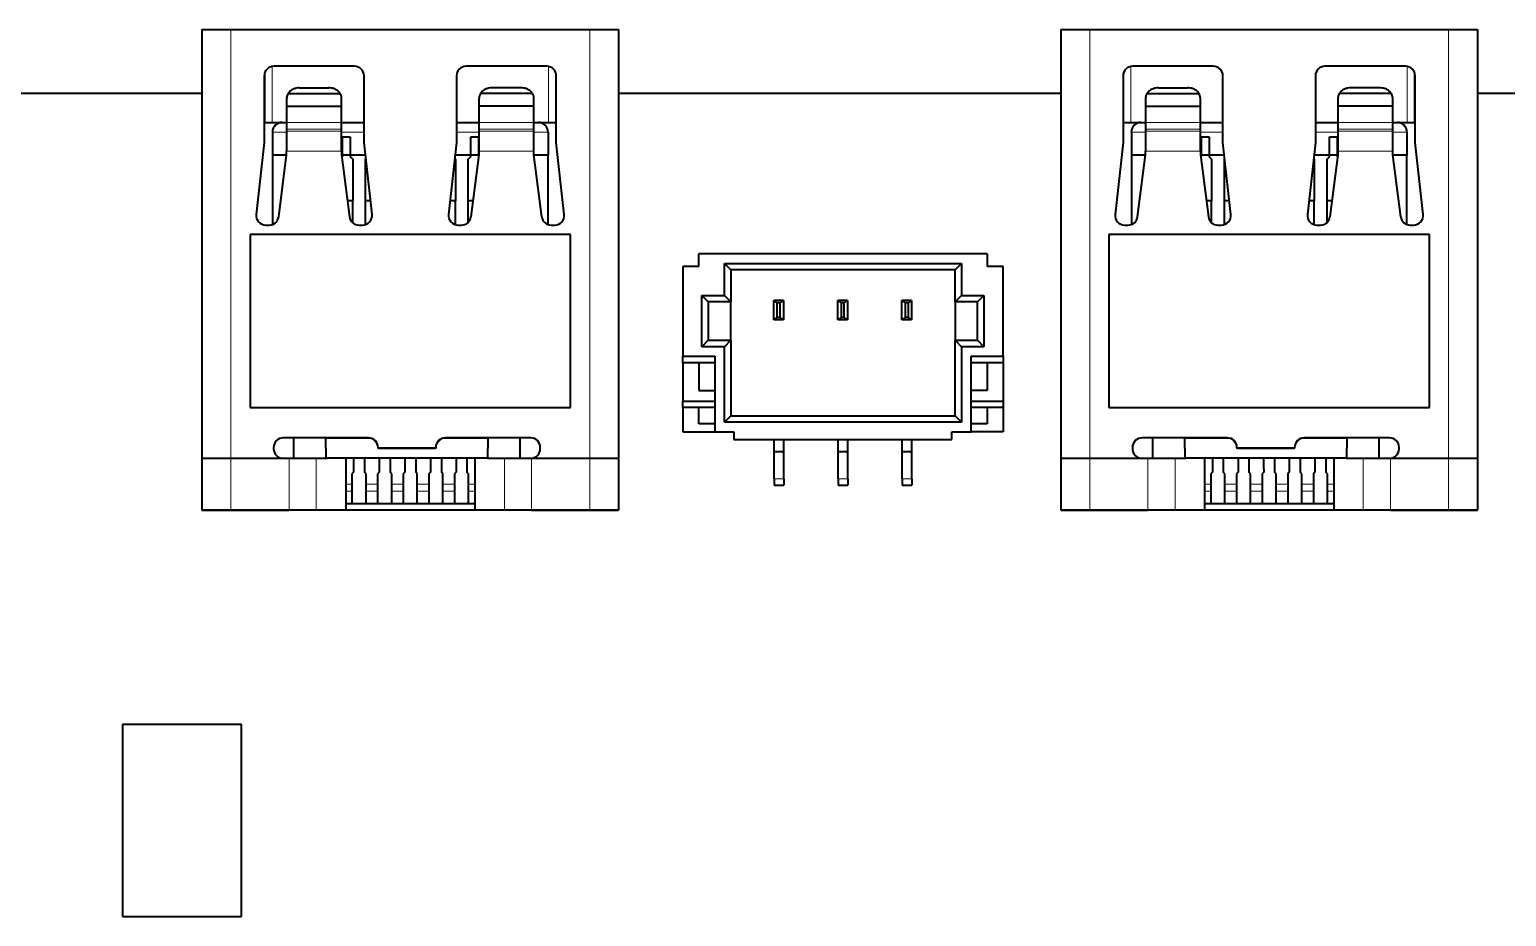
# Model space of a CAD drawing. Header units: inches. Extents: x 7.25 to 10.75, y 3.17 to 5.42.
# Drawn here: x 8.97 to 9.877, y 4.869 to 5.414 of the extents above; entities that cross this region are included whole.
import ezdxf

# ---------------------------------------------------------------- set-up
doc = ezdxf.new("R2010")
doc.units = ezdxf.units.IN
doc.header["$LTSCALE"] = 0.5
doc.header["$MEASUREMENT"] = 0
doc.layers.add('TANGENT_LINES', color=7, linetype='Continuous', lineweight=15)
doc.layers.add('Visible', color=7, linetype='Continuous', lineweight=40)

msp = doc.modelspace()

# ---------------------------------------------------------------- linework, layer by layer
at = {"layer": 'TANGENT_LINES'}
for p, q in [((9.09327, 5.41426), (9.09327, 5.11899)), ((9.31374, 5.41426), (9.31374, 5.11899)), ((9.62083, 5.41426), (9.62083, 5.11899)), ((9.8413, 5.41426), (9.8413, 5.11899)), ((9.11864, 5.35717), (9.11864, 5.39156)), ((9.28837, 5.35717), (9.28837, 5.39156)), ((9.6462, 5.35717), (9.6462, 5.39156)), ((9.81592, 5.35717), (9.81592, 5.39156)), ((9.11435, 5.35717), (9.11435, 5.38826)), ((9.29265, 5.35717), (9.29265, 5.38826)), ((9.64191, 5.35717), (9.64191, 5.38826)), ((9.82021, 5.35717), (9.82021, 5.38826)), ((9.12757, 5.3571), (9.16132, 5.3571)), ((9.12757, 5.353), (9.16132, 5.353)), ((9.27943, 5.3571), (9.24568, 5.3571)), ((9.27943, 5.353), (9.24568, 5.353)), ((9.65513, 5.3571), (9.68888, 5.3571)), ((9.65513, 5.353), (9.68888, 5.353)), ((9.80699, 5.3571), (9.77324, 5.3571)), ((9.80699, 5.353), (9.77324, 5.353)), ((9.12757, 5.35127), (9.11886, 5.35127)), ((9.12757, 5.35179), (9.16132, 5.35179)), ((9.1751, 5.35127), (9.16132, 5.35127)), ((9.24568, 5.35127), (9.23191, 5.35127)), ((9.27943, 5.35179), (9.24568, 5.35179)), ((9.28815, 5.35127), (9.27943, 5.35127)), ((9.65513, 5.35127), (9.64642, 5.35127)), ((9.65513, 5.35179), (9.68888, 5.35179)), ((9.70266, 5.35127), (9.68888, 5.35127)), ((9.77324, 5.35127), (9.75946, 5.35127)), ((9.80699, 5.35179), (9.77324, 5.35179)), ((9.81571, 5.35127), (9.80699, 5.35127)), ((9.12757, 5.33961), (9.16132, 5.33961)), ((9.27943, 5.33961), (9.24568, 5.33961)), ((9.65513, 5.33961), (9.68888, 5.33961)), ((9.80699, 5.33961), (9.77324, 5.33961)), ((9.17782, 5.16301), (9.15165, 5.16301)), ((9.17782, 5.1634), (9.17782, 5.16301)), ((9.22507, 5.1634), (9.22507, 5.16301)), ((9.25124, 5.16301), (9.22507, 5.16301)), ((9.70538, 5.16301), (9.67921, 5.16301)), ((9.70538, 5.1634), (9.70538, 5.16301)), ((9.75263, 5.1634), (9.75263, 5.16301)), ((9.7788, 5.16301), (9.75263, 5.16301)), ((9.18373, 5.15749), (9.18334, 5.15749)), ((9.18373, 5.15749), (9.21916, 5.15749)), ((9.18412, 5.1571), (9.18412, 5.15671)), ((9.21877, 5.15671), (9.18412, 5.15671)), ((9.21877, 5.1571), (9.21877, 5.15671)), ((9.21916, 5.15749), (9.21956, 5.15749)), ((9.71129, 5.15749), (9.7109, 5.15749)), ((9.71129, 5.15749), (9.74672, 5.15749)), ((9.71168, 5.1571), (9.71168, 5.15671)), ((9.74633, 5.15671), (9.71168, 5.15671)), ((9.74633, 5.1571), (9.74633, 5.15671)), ((9.74672, 5.15749), (9.74712, 5.15749)), ((9.09327, 5.15088), (9.09327, 5.11899)), ((9.12901, 5.15088), (9.12901, 5.11899)), ((9.12901, 5.1508), (9.12901, 5.11899)), ((9.14572, 5.15088), (9.14572, 5.11899)), ((9.14572, 5.1508), (9.14572, 5.11899)), ((9.26129, 5.15088), (9.26129, 5.11899)), ((9.26129, 5.1508), (9.26129, 5.11899)), ((9.27799, 5.15088), (9.27799, 5.11899)), ((9.27799, 5.15083), (9.27799, 5.11899)), ((9.31374, 5.15088), (9.31374, 5.11899)), ((9.62083, 5.15088), (9.62083, 5.11899)), ((9.65657, 5.15088), (9.65657, 5.11899)), ((9.65657, 5.1508), (9.65657, 5.11899)), ((9.67328, 5.15088), (9.67328, 5.11899)), ((9.67328, 5.1508), (9.67328, 5.11899)), ((9.78885, 5.15088), (9.78885, 5.11899)), ((9.78885, 5.1508), (9.78885, 5.11899)), ((9.80555, 5.15088), (9.80555, 5.11899)), ((9.80555, 5.15083), (9.80555, 5.11899)), ((9.8413, 5.15088), (9.8413, 5.11899)), ((9.16768, 5.13497), (9.16384, 5.13497)), ((9.18342, 5.13497), (9.17634, 5.13497)), ((9.19917, 5.13497), (9.19209, 5.13497)), ((9.21492, 5.13497), (9.20783, 5.13497)), ((9.23067, 5.13497), (9.22358, 5.13497)), ((9.24316, 5.13497), (9.23933, 5.13497)), ((9.43287, 5.13828), (9.42696, 5.13828)), ((9.47224, 5.13828), (9.46633, 5.13828)), ((9.51161, 5.13828), (9.5057, 5.13828)), ((9.69524, 5.13497), (9.6914, 5.13497)), ((9.71098, 5.13497), (9.7039, 5.13497)), ((9.72673, 5.13497), (9.71964, 5.13497)), ((9.74248, 5.13497), (9.73539, 5.13497)), ((9.75823, 5.13497), (9.75114, 5.13497)), ((9.77072, 5.13497), (9.76689, 5.13497)), ((9.16768, 5.13065), (9.16384, 5.13065)), ((9.18342, 5.13065), (9.17634, 5.13065)), ((9.19917, 5.13065), (9.19209, 5.13065)), ((9.21492, 5.13065), (9.20783, 5.13065)), ((9.23067, 5.13065), (9.22358, 5.13065)), ((9.24316, 5.13065), (9.23933, 5.13065)), ((9.69524, 5.13065), (9.6914, 5.13065)), ((9.71098, 5.13065), (9.7039, 5.13065)), ((9.72673, 5.13065), (9.71964, 5.13065)), ((9.74248, 5.13065), (9.73539, 5.13065)), ((9.75823, 5.13065), (9.75114, 5.13065)), ((9.77072, 5.13065), (9.76689, 5.13065))]:
    msp.add_line(p, q, dxfattribs=at)
for centre, radius, start, end in [((9.17782, 5.15749), 0.00551, 0, 90), ((9.22507, 5.15749), 0.00551, 90, 180), ((9.70538, 5.15749), 0.00551, 0, 90), ((9.75263, 5.15749), 0.00551, 90, 180), ((9.18412, 5.15749), 0.000787, 180, 270), ((9.21877, 5.15749), 0.000787, 270, 0), ((9.71168, 5.15749), 0.000787, 180, 270), ((9.74633, 5.15749), 0.000787, 270, 0)]:
    msp.add_arc(centre, radius, start, end, dxfattribs=at)
at = {"layer": 'Visible'}
for p, q in [((9.07555, 5.41426), (9.07555, 5.11899)), ((9.07555, 5.41426), (9.09327, 5.41426)), ((9.09327, 5.41426), (9.31374, 5.41426)), ((9.31374, 5.41426), (9.33146, 5.41426)), ((9.33146, 5.41426), (9.33146, 5.11899)), ((9.60311, 5.41426), (9.60311, 5.11899)), ((9.60311, 5.41426), (9.62083, 5.41426)), ((9.62083, 5.41426), (9.8413, 5.41426)), ((9.8413, 5.41426), (9.85901, 5.41426)), ((9.85901, 5.41426), (9.85901, 5.11899)), ((9.16919, 5.39165), (9.1197, 5.39165)), ((9.2873, 5.39165), (9.23781, 5.39165)), ((9.69675, 5.39165), (9.64726, 5.39165)), ((9.81486, 5.39165), (9.76537, 5.39165)), ((9.1138, 5.38575), (9.1138, 5.3448)), ((9.1751, 5.3448), (9.1751, 5.38575)), ((9.23191, 5.38575), (9.23191, 5.3448)), ((9.29321, 5.3448), (9.29321, 5.38575)), ((9.64135, 5.38575), (9.64135, 5.3448)), ((9.70266, 5.3448), (9.70266, 5.38575)), ((9.75946, 5.38575), (9.75946, 5.3448)), ((9.82077, 5.3448), (9.82077, 5.38575)), ((9.07555, 5.37489), (7.51846, 5.37489)), ((9.12757, 5.37194), (9.12757, 5.36712)), ((9.12847, 5.37494), (9.16043, 5.37494)), ((9.13545, 5.37844), (9.15345, 5.37844)), ((9.16132, 5.36712), (9.16132, 5.37194)), ((9.24568, 5.37194), (9.24568, 5.36712)), ((9.27854, 5.37494), (9.24658, 5.37494)), ((9.27156, 5.37844), (9.25356, 5.37844)), ((9.27943, 5.36712), (9.27943, 5.37194)), ((9.60311, 5.37489), (9.33146, 5.37489)), ((9.65513, 5.37194), (9.65513, 5.36712)), ((9.65602, 5.37494), (9.68799, 5.37494)), ((9.66301, 5.37844), (9.68101, 5.37844)), ((9.68888, 5.36712), (9.68888, 5.37194)), ((9.77324, 5.37194), (9.77324, 5.36712)), ((9.8061, 5.37494), (9.77413, 5.37494)), ((9.79912, 5.37844), (9.78112, 5.37844)), ((9.80699, 5.36712), (9.80699, 5.37194)), ((10.12988, 5.37489), (9.85901, 5.37489)), ((9.12757, 5.36712), (9.12757, 5.3571)), ((9.12757, 5.36712), (9.16132, 5.36712)), ((9.16132, 5.3571), (9.16132, 5.36712)), ((9.27943, 5.36712), (9.24568, 5.36712)), ((9.24568, 5.36712), (9.24568, 5.3571)), ((9.27943, 5.3571), (9.27943, 5.36712)), ((9.65513, 5.36712), (9.65513, 5.3571)), ((9.65513, 5.36712), (9.68888, 5.36712)), ((9.68888, 5.3571), (9.68888, 5.36712)), ((9.77324, 5.36712), (9.77324, 5.3571)), ((9.80699, 5.36712), (9.77324, 5.36712)), ((9.80699, 5.3571), (9.80699, 5.36712)), ((9.1138, 5.35717), (9.11435, 5.35717)), ((9.11435, 5.35717), (9.11864, 5.35717)), ((9.11864, 5.35717), (9.12476, 5.35717)), ((9.12476, 5.35717), (9.12757, 5.35717)), ((9.12757, 5.3571), (9.12757, 5.353)), ((9.12757, 5.353), (9.12757, 5.35179)), ((9.16132, 5.35717), (9.1751, 5.35717)), ((9.16132, 5.353), (9.16132, 5.3571)), ((9.16132, 5.35179), (9.16132, 5.353)), ((9.23191, 5.35717), (9.24568, 5.35717)), ((9.24568, 5.3571), (9.24568, 5.353)), ((9.24568, 5.353), (9.24568, 5.35179)), ((9.27943, 5.35717), (9.28224, 5.35717)), ((9.27943, 5.353), (9.27943, 5.3571)), ((9.27943, 5.35179), (9.27943, 5.353)), ((9.28224, 5.35717), (9.28837, 5.35717)), ((9.28837, 5.35717), (9.29265, 5.35717)), ((9.29265, 5.35717), (9.29321, 5.35717)), ((9.64135, 5.35717), (9.64191, 5.35717)), ((9.64191, 5.35717), (9.6462, 5.35717)), ((9.6462, 5.35717), (9.65232, 5.35717)), ((9.65232, 5.35717), (9.65513, 5.35717)), ((9.65513, 5.3571), (9.65513, 5.353)), ((9.65513, 5.353), (9.65513, 5.35179)), ((9.68888, 5.35717), (9.70266, 5.35717)), ((9.68888, 5.353), (9.68888, 5.3571)), ((9.68888, 5.35179), (9.68888, 5.353)), ((9.75946, 5.35717), (9.77324, 5.35717)), ((9.77324, 5.3571), (9.77324, 5.353)), ((9.77324, 5.353), (9.77324, 5.35179)), ((9.80699, 5.35717), (9.8098, 5.35717)), ((9.80699, 5.353), (9.80699, 5.3571)), ((9.80699, 5.35179), (9.80699, 5.353)), ((9.8098, 5.35717), (9.81592, 5.35717)), ((9.81592, 5.35717), (9.82021, 5.35717)), ((9.82021, 5.35717), (9.82077, 5.35717)), ((9.1138, 5.3448), (9.10889, 5.30063)), ((9.11886, 5.35127), (9.11886, 5.3371)), ((9.12757, 5.35179), (9.12757, 5.33961)), ((9.16132, 5.33961), (9.16132, 5.35179)), ((9.1619, 5.34838), (9.16663, 5.34838)), ((9.1619, 5.33639), (9.1619, 5.34838)), ((9.16663, 5.34838), (9.16663, 5.33639)), ((9.18001, 5.30063), (9.1751, 5.3448)), ((9.23191, 5.3448), (9.227, 5.30063)), ((9.24064, 5.34838), (9.24537, 5.34838)), ((9.24064, 5.33639), (9.24064, 5.34838)), ((9.24537, 5.34838), (9.24537, 5.33639)), ((9.24568, 5.35179), (9.24568, 5.33961)), ((9.27943, 5.33961), (9.27943, 5.35179)), ((9.28815, 5.35127), (9.28815, 5.3371)), ((9.29812, 5.30063), (9.29321, 5.3448)), ((9.64135, 5.3448), (9.63645, 5.30063)), ((9.64642, 5.35127), (9.64642, 5.3371)), ((9.65513, 5.35179), (9.65513, 5.33961)), ((9.68888, 5.33961), (9.68888, 5.35179)), ((9.68946, 5.34838), (9.69419, 5.34838)), ((9.68946, 5.33639), (9.68946, 5.34838)), ((9.69419, 5.34838), (9.69419, 5.33639)), ((9.70757, 5.30063), (9.70266, 5.3448)), ((9.75946, 5.3448), (9.75456, 5.30063)), ((9.7682, 5.34838), (9.77293, 5.34838)), ((9.7682, 5.33639), (9.7682, 5.34838)), ((9.77293, 5.34838), (9.77293, 5.33639)), ((9.77324, 5.35179), (9.77324, 5.33961)), ((9.80699, 5.33961), (9.80699, 5.35179)), ((9.81571, 5.35127), (9.81571, 5.3371)), ((9.82568, 5.30063), (9.82077, 5.3448)), ((9.11886, 5.3371), (9.11886, 5.29444)), ((9.12755, 5.3371), (9.11886, 5.3371)), ((9.12267, 5.29922), (9.12757, 5.33726)), ((9.12757, 5.33726), (9.12757, 5.33961)), ((9.16132, 5.33961), (9.16132, 5.33726)), ((9.16132, 5.33726), (9.16622, 5.29922)), ((9.17596, 5.3371), (9.16134, 5.3371)), ((9.16674, 5.33611), (9.1682, 5.33465)), ((9.1682, 5.33465), (9.1682, 5.30901)), ((9.17608, 5.30901), (9.17608, 5.33465)), ((9.24566, 5.3371), (9.23105, 5.3371)), ((9.23119, 5.33465), (9.23119, 5.30901)), ((9.23907, 5.33465), (9.24053, 5.33611)), ((9.23907, 5.30901), (9.23907, 5.33465)), ((9.24568, 5.33726), (9.24078, 5.29922)), ((9.24568, 5.33961), (9.24568, 5.33726)), ((9.27943, 5.33726), (9.27943, 5.33961)), ((9.28433, 5.29922), (9.27943, 5.33726)), ((9.28815, 5.3371), (9.27945, 5.3371)), ((9.28815, 5.29444), (9.28815, 5.3371)), ((9.64642, 5.3371), (9.64642, 5.29444)), ((9.65511, 5.3371), (9.64642, 5.3371)), ((9.65023, 5.29922), (9.65513, 5.33726)), ((9.65513, 5.33726), (9.65513, 5.33961)), ((9.68888, 5.33961), (9.68888, 5.33726)), ((9.68888, 5.33726), (9.69378, 5.29922)), ((9.70352, 5.3371), (9.6889, 5.3371)), ((9.6943, 5.33611), (9.69576, 5.33465)), ((9.69576, 5.33465), (9.69576, 5.30901)), ((9.70364, 5.30901), (9.70364, 5.33465)), ((9.77322, 5.3371), (9.75861, 5.3371)), ((9.75875, 5.33465), (9.75875, 5.30901)), ((9.76663, 5.33465), (9.76809, 5.33611)), ((9.76663, 5.30901), (9.76663, 5.33465)), ((9.77324, 5.33726), (9.76834, 5.29922)), ((9.77324, 5.33961), (9.77324, 5.33726)), ((9.80699, 5.33726), (9.80699, 5.33961)), ((9.81189, 5.29922), (9.80699, 5.33726)), ((9.81571, 5.3371), (9.80701, 5.3371)), ((9.81571, 5.29444), (9.81571, 5.3371)), ((9.1682, 5.30901), (9.16496, 5.30901)), ((9.1682, 5.29552), (9.1682, 5.30901)), ((9.17908, 5.30901), (9.17608, 5.30901)), ((9.17608, 5.2944), (9.17608, 5.30901)), ((9.23119, 5.30901), (9.22793, 5.30901)), ((9.23119, 5.29431), (9.23119, 5.30901)), ((9.24205, 5.30901), (9.23907, 5.30901)), ((9.23907, 5.29577), (9.23907, 5.30901)), ((9.69576, 5.30901), (9.69252, 5.30901)), ((9.69576, 5.29552), (9.69576, 5.30901)), ((9.70664, 5.30901), (9.70364, 5.30901)), ((9.70364, 5.2944), (9.70364, 5.30901)), ((9.75875, 5.30901), (9.75549, 5.30901)), ((9.75875, 5.29431), (9.75875, 5.30901)), ((9.7696, 5.30901), (9.76663, 5.30901)), ((9.76663, 5.29577), (9.76663, 5.30901)), ((9.11476, 5.29407), (9.11689, 5.29407)), ((9.17201, 5.29407), (9.17414, 5.29407)), ((9.23287, 5.29407), (9.235, 5.29407)), ((9.29012, 5.29407), (9.29225, 5.29407)), ((9.64232, 5.29407), (9.64445, 5.29407)), ((9.69957, 5.29407), (9.7017, 5.29407)), ((9.76043, 5.29407), (9.76256, 5.29407)), ((9.81768, 5.29407), (9.81981, 5.29407)), ((9.30193, 5.28828), (9.10508, 5.28828)), ((9.10508, 5.28828), (9.10508, 5.18198)), ((9.30193, 5.18198), (9.30193, 5.28828)), ((9.82949, 5.28828), (9.63264, 5.28828)), ((9.63264, 5.28828), (9.63264, 5.18198)), ((9.82949, 5.18198), (9.82949, 5.28828)), ((9.55783, 5.27647), (9.38067, 5.27647)), ((9.38067, 5.26859), (9.38067, 5.27647)), ((9.55783, 5.27647), (9.55783, 5.26859)), ((9.38067, 5.26859), (9.37083, 5.26859)), ((9.37083, 5.26859), (9.37083, 5.21347)), ((9.39642, 5.27056), (9.40035, 5.26662)), ((9.39642, 5.25088), (9.39642, 5.27056)), ((9.39642, 5.27056), (9.54209, 5.27056)), ((9.40035, 5.26662), (9.40035, 5.24694)), ((9.53815, 5.26662), (9.40035, 5.26662)), ((9.53815, 5.26662), (9.54209, 5.27056)), ((9.53815, 5.24694), (9.53815, 5.26662)), ((9.54209, 5.27056), (9.54209, 5.25088)), ((9.56768, 5.26859), (9.55783, 5.26859)), ((9.56768, 5.21347), (9.56768, 5.26859)), ((9.38264, 5.25088), (9.38657, 5.24694)), ((9.38264, 5.21938), (9.38264, 5.25088)), ((9.38264, 5.25088), (9.39642, 5.25088)), ((9.38657, 5.24694), (9.38657, 5.22332)), ((9.40035, 5.24694), (9.38657, 5.24694)), ((9.39642, 5.25088), (9.40035, 5.24694)), ((9.40035, 5.22332), (9.40035, 5.24694)), ((9.43267, 5.24773), (9.42677, 5.24773)), ((9.42677, 5.24773), (9.42874, 5.24629)), ((9.42677, 5.23591), (9.42677, 5.24773)), ((9.4307, 5.24629), (9.42874, 5.24629)), ((9.42874, 5.24629), (9.42874, 5.23735)), ((9.4307, 5.24629), (9.43267, 5.24773)), ((9.4307, 5.23735), (9.4307, 5.24629)), ((9.43267, 5.24773), (9.43267, 5.23591)), ((9.47204, 5.24773), (9.46614, 5.24773)), ((9.46614, 5.24773), (9.46811, 5.24629)), ((9.46614, 5.23591), (9.46614, 5.24773)), ((9.47007, 5.24629), (9.46811, 5.24629)), ((9.46811, 5.24629), (9.46811, 5.23735)), ((9.47007, 5.24629), (9.47204, 5.24773)), ((9.47007, 5.23735), (9.47007, 5.24629)), ((9.47204, 5.24773), (9.47204, 5.23591)), ((9.51141, 5.24773), (9.50551, 5.24773)), ((9.50551, 5.24773), (9.50748, 5.24629)), ((9.50551, 5.23591), (9.50551, 5.24773)), ((9.50944, 5.24629), (9.50748, 5.24629)), ((9.50748, 5.24629), (9.50748, 5.23735)), ((9.50944, 5.24629), (9.51141, 5.24773)), ((9.50944, 5.23735), (9.50944, 5.24629)), ((9.51141, 5.24773), (9.51141, 5.23591)), ((9.53815, 5.24694), (9.54209, 5.25088)), ((9.53815, 5.24694), (9.53815, 5.22332)), ((9.55193, 5.24694), (9.53815, 5.24694)), ((9.54209, 5.25088), (9.55586, 5.25088)), ((9.55193, 5.24694), (9.55586, 5.25088)), ((9.55193, 5.22332), (9.55193, 5.24694)), ((9.55586, 5.25088), (9.55586, 5.21938)), ((9.42874, 5.23735), (9.42677, 5.23591)), ((9.43267, 5.23591), (9.42677, 5.23591)), ((9.4307, 5.23735), (9.42874, 5.23735)), ((9.43267, 5.23591), (9.4307, 5.23735)), ((9.46811, 5.23735), (9.46614, 5.23591)), ((9.47204, 5.23591), (9.46614, 5.23591)), ((9.47007, 5.23735), (9.46811, 5.23735)), ((9.47204, 5.23591), (9.47007, 5.23735)), ((9.50748, 5.23735), (9.50551, 5.23591)), ((9.51141, 5.23591), (9.50551, 5.23591)), ((9.50944, 5.23735), (9.50748, 5.23735)), ((9.51141, 5.23591), (9.50944, 5.23735)), ((9.38264, 5.21938), (9.38657, 5.22332)), ((9.39642, 5.21938), (9.38264, 5.21938)), ((9.38657, 5.22332), (9.40035, 5.22332)), ((9.39642, 5.21938), (9.40035, 5.22332)), ((9.39642, 5.17292), (9.39642, 5.21938)), ((9.40035, 5.22332), (9.40035, 5.17686)), ((9.53815, 5.22332), (9.55193, 5.22332)), ((9.53815, 5.22332), (9.54209, 5.21938)), ((9.53815, 5.17686), (9.53815, 5.22332)), ((9.55586, 5.21938), (9.54209, 5.21938)), ((9.54209, 5.21938), (9.54209, 5.17292)), ((9.55193, 5.22332), (9.55586, 5.21938)), ((9.37083, 5.20954), (9.37083, 5.21347)), ((9.37083, 5.21347), (9.39051, 5.21347)), ((9.37083, 5.20954), (9.37083, 5.18591)), ((9.39051, 5.20954), (9.37083, 5.20954)), ((9.38067, 5.20954), (9.38067, 5.19257)), ((9.39051, 5.21347), (9.39051, 5.16702)), ((9.54799, 5.16702), (9.54799, 5.21347)), ((9.54799, 5.21347), (9.56768, 5.21347)), ((9.56768, 5.20954), (9.54799, 5.20954)), ((9.55783, 5.20954), (9.55783, 5.19257)), ((9.56768, 5.21347), (9.56768, 5.20954)), ((9.56768, 5.20954), (9.56768, 5.18591)), ((9.38067, 5.19257), (9.39051, 5.19257)), ((9.55783, 5.19257), (9.54799, 5.19257)), ((9.10508, 5.18198), (9.30193, 5.18198)), ((9.37083, 5.18198), (9.37083, 5.18591)), ((9.37083, 5.18591), (9.39051, 5.18591)), ((9.39051, 5.18198), (9.37083, 5.18198)), ((9.37083, 5.18198), (9.37083, 5.16702)), ((9.38067, 5.17209), (9.38067, 5.18198)), ((9.54799, 5.18591), (9.56768, 5.18591)), ((9.56768, 5.18198), (9.54799, 5.18198)), ((9.55783, 5.18198), (9.55783, 5.17209)), ((9.56768, 5.18591), (9.56768, 5.18198)), ((9.56768, 5.18198), (9.56768, 5.16702)), ((9.63264, 5.18198), (9.82949, 5.18198)), ((9.39051, 5.17209), (9.38067, 5.17209)), ((9.39642, 5.17292), (9.40035, 5.17686)), ((9.54209, 5.17292), (9.39642, 5.17292)), ((9.40035, 5.17686), (9.53815, 5.17686)), ((9.53815, 5.17686), (9.54209, 5.17292)), ((9.55783, 5.17209), (9.54799, 5.17209)), ((9.17782, 5.1634), (9.12546, 5.1634)), ((9.13182, 5.1634), (9.13182, 5.15088)), ((9.15165, 5.16301), (9.15164, 5.1634)), ((9.15191, 5.15088), (9.15165, 5.16301)), ((9.27743, 5.1634), (9.22507, 5.1634)), ((9.25124, 5.16301), (9.25099, 5.15088)), ((9.25125, 5.1634), (9.25124, 5.16301)), ((9.27108, 5.15088), (9.27108, 5.1634)), ((9.37083, 5.16702), (9.39051, 5.16702)), ((9.39051, 5.16702), (9.40232, 5.16702)), ((9.40232, 5.16702), (9.40232, 5.16229)), ((9.40232, 5.16229), (9.53618, 5.16229)), ((9.42696, 5.15469), (9.42696, 5.16229)), ((9.43287, 5.15469), (9.43287, 5.16229)), ((9.46633, 5.15469), (9.46633, 5.16229)), ((9.47224, 5.15469), (9.47224, 5.16229)), ((9.5057, 5.15469), (9.5057, 5.16229)), ((9.51161, 5.15469), (9.51161, 5.16229)), ((9.53618, 5.16229), (9.53618, 5.16702)), ((9.53618, 5.16702), (9.54799, 5.16702)), ((9.56768, 5.16702), (9.54799, 5.16702)), ((9.70538, 5.1634), (9.65302, 5.1634)), ((9.65937, 5.1634), (9.65937, 5.15088)), ((9.67921, 5.16301), (9.6792, 5.1634)), ((9.67946, 5.15088), (9.67921, 5.16301)), ((9.80499, 5.1634), (9.75263, 5.1634)), ((9.7788, 5.16301), (9.77855, 5.15088)), ((9.77881, 5.1634), (9.7788, 5.16301)), ((9.79864, 5.15088), (9.79864, 5.1634)), ((9.11956, 5.15749), (9.11956, 5.15671)), ((9.21877, 5.1571), (9.18412, 5.1571)), ((9.28334, 5.15671), (9.28334, 5.15749)), ((9.43287, 5.15469), (9.42696, 5.15469)), ((9.42696, 5.13828), (9.42696, 5.15469)), ((9.43287, 5.13828), (9.43287, 5.15469)), ((9.47224, 5.15469), (9.46633, 5.15469)), ((9.46633, 5.13828), (9.46633, 5.15469)), ((9.47224, 5.13828), (9.47224, 5.15469)), ((9.51161, 5.15469), (9.5057, 5.15469)), ((9.5057, 5.13828), (9.5057, 5.15469)), ((9.51161, 5.13828), (9.51161, 5.15469)), ((9.64712, 5.15749), (9.64712, 5.15671)), ((9.74633, 5.1571), (9.71168, 5.1571)), ((9.8109, 5.15671), (9.8109, 5.15749)), ((9.07555, 5.15088), (9.07555, 5.11899)), ((9.07555, 5.15088), (9.09327, 5.15088)), ((9.09327, 5.15088), (9.12901, 5.15088)), ((9.12546, 5.1508), (9.12901, 5.1508)), ((9.12901, 5.15088), (9.14572, 5.15088)), ((9.12901, 5.1508), (9.14572, 5.1508)), ((9.13981, 5.15088), (9.13981, 5.15085)), ((9.14572, 5.15088), (9.15258, 5.15088)), ((9.14572, 5.1508), (9.15258, 5.1508)), ((9.25099, 5.15088), (9.15258, 5.15088)), ((9.15258, 5.15088), (9.15258, 5.1508)), ((9.16384, 5.15088), (9.16384, 5.11899)), ((9.16384, 5.15088), (9.16384, 5.11899)), ((9.16886, 5.14423), (9.16866, 5.14423)), ((9.16866, 5.14423), (9.16866, 5.14238)), ((9.16886, 5.14423), (9.16886, 5.15088)), ((9.17555, 5.14214), (9.17555, 5.15088)), ((9.18461, 5.14423), (9.18441, 5.14423)), ((9.18441, 5.14423), (9.18441, 5.14238)), ((9.18461, 5.14423), (9.18461, 5.15088)), ((9.1913, 5.14214), (9.1913, 5.15088)), ((9.20035, 5.14423), (9.20016, 5.14423)), ((9.20016, 5.14423), (9.20016, 5.14238)), ((9.20035, 5.14423), (9.20035, 5.15088)), ((9.20705, 5.14214), (9.20705, 5.15088)), ((9.2161, 5.14423), (9.2159, 5.14423)), ((9.2159, 5.14423), (9.2159, 5.14238)), ((9.2161, 5.14423), (9.2161, 5.15088)), ((9.22279, 5.14214), (9.22279, 5.15088)), ((9.23185, 5.14423), (9.23165, 5.14423)), ((9.23165, 5.14423), (9.23165, 5.14238)), ((9.23185, 5.14423), (9.23185, 5.15088)), ((9.23854, 5.14214), (9.23854, 5.15088)), ((9.24316, 5.15088), (9.24316, 5.11899)), ((9.24316, 5.15088), (9.24316, 5.11899)), ((9.25099, 5.15088), (9.25099, 5.1508)), ((9.25099, 5.15088), (9.25099, 5.1508)), ((9.25099, 5.15088), (9.25443, 5.15088)), ((9.25099, 5.1508), (9.25443, 5.15081)), ((9.25099, 5.1508), (9.25443, 5.15081)), ((9.25443, 5.15088), (9.26129, 5.15088)), ((9.25443, 5.15088), (9.25443, 5.15081)), ((9.25443, 5.1508), (9.25443, 5.15081)), ((9.25443, 5.1508), (9.26129, 5.1508)), ((9.26129, 5.15088), (9.27799, 5.15088)), ((9.26129, 5.1508), (9.27743, 5.1508)), ((9.26719, 5.15086), (9.26719, 5.15088)), ((9.27799, 5.15088), (9.31374, 5.15088)), ((9.31374, 5.15088), (9.33146, 5.15088)), ((9.33146, 5.15088), (9.33146, 5.11899)), ((9.60311, 5.15088), (9.60311, 5.11899)), ((9.60311, 5.15088), (9.62083, 5.15088)), ((9.62083, 5.15088), (9.65657, 5.15088)), ((9.65302, 5.1508), (9.65657, 5.1508)), ((9.65657, 5.15088), (9.67328, 5.15088)), ((9.65657, 5.1508), (9.67328, 5.1508)), ((9.66737, 5.15088), (9.66737, 5.15085)), ((9.67328, 5.15088), (9.68014, 5.15088)), ((9.67328, 5.1508), (9.68014, 5.1508)), ((9.77855, 5.15088), (9.68014, 5.15088)), ((9.68014, 5.15088), (9.68014, 5.1508)), ((9.6914, 5.15088), (9.6914, 5.11899)), ((9.6914, 5.15088), (9.6914, 5.11899)), ((9.69642, 5.14423), (9.69622, 5.14423)), ((9.69622, 5.14423), (9.69622, 5.14238)), ((9.69642, 5.14423), (9.69642, 5.15088)), ((9.70311, 5.14214), (9.70311, 5.15088)), ((9.71216, 5.14423), (9.71197, 5.14423)), ((9.71197, 5.14423), (9.71197, 5.14238)), ((9.71216, 5.14423), (9.71216, 5.15088)), ((9.71886, 5.14214), (9.71886, 5.15088)), ((9.72791, 5.14423), (9.72772, 5.14423)), ((9.72772, 5.14423), (9.72772, 5.14238)), ((9.72791, 5.14423), (9.72791, 5.15088)), ((9.73461, 5.14214), (9.73461, 5.15088)), ((9.74366, 5.14423), (9.74346, 5.14423)), ((9.74346, 5.14423), (9.74346, 5.14238)), ((9.74366, 5.14423), (9.74366, 5.15088)), ((9.75035, 5.14214), (9.75035, 5.15088)), ((9.75941, 5.14423), (9.75921, 5.14423)), ((9.75921, 5.14423), (9.75921, 5.14238)), ((9.75941, 5.14423), (9.75941, 5.15088)), ((9.7661, 5.14214), (9.7661, 5.15088)), ((9.77072, 5.15088), (9.77072, 5.11899)), ((9.77072, 5.15088), (9.77072, 5.11899)), ((9.77855, 5.15088), (9.77855, 5.1508)), ((9.77855, 5.15088), (9.77855, 5.1508)), ((9.77855, 5.15088), (9.78199, 5.15088)), ((9.77855, 5.1508), (9.78199, 5.15081)), ((9.77855, 5.1508), (9.78199, 5.15081)), ((9.78199, 5.15088), (9.78885, 5.15088)), ((9.78199, 5.15088), (9.78199, 5.15081)), ((9.78199, 5.1508), (9.78199, 5.15081)), ((9.78199, 5.1508), (9.78885, 5.1508)), ((9.78885, 5.15088), (9.80555, 5.15088)), ((9.78885, 5.1508), (9.80499, 5.1508)), ((9.79475, 5.15086), (9.79475, 5.15088)), ((9.80555, 5.15088), (9.8413, 5.15088)), ((9.8413, 5.15088), (9.85901, 5.15088)), ((9.85901, 5.15088), (9.85901, 5.11899)), ((9.16866, 5.14238), (9.16768, 5.14121)), ((9.16768, 5.14121), (9.16768, 5.13497)), ((9.16768, 5.13497), (9.16768, 5.13065)), ((9.17634, 5.14121), (9.17555, 5.14214)), ((9.17634, 5.13497), (9.17634, 5.14121)), ((9.17634, 5.13065), (9.17634, 5.13497)), ((9.18441, 5.14238), (9.18342, 5.14121)), ((9.18342, 5.14121), (9.18342, 5.13497)), ((9.18342, 5.13497), (9.18342, 5.13065)), ((9.19209, 5.14121), (9.1913, 5.14214)), ((9.19209, 5.13497), (9.19209, 5.14121)), ((9.19209, 5.13065), (9.19209, 5.13497)), ((9.20016, 5.14238), (9.19917, 5.14121)), ((9.19917, 5.14121), (9.19917, 5.13497)), ((9.19917, 5.13497), (9.19917, 5.13065)), ((9.20783, 5.14121), (9.20705, 5.14214)), ((9.20783, 5.13497), (9.20783, 5.14121)), ((9.20783, 5.13065), (9.20783, 5.13497)), ((9.2159, 5.14238), (9.21492, 5.14121)), ((9.21492, 5.14121), (9.21492, 5.13497)), ((9.21492, 5.13497), (9.21492, 5.13065)), ((9.22358, 5.14121), (9.22279, 5.14214)), ((9.22358, 5.13497), (9.22358, 5.14121)), ((9.22358, 5.13065), (9.22358, 5.13497)), ((9.23165, 5.14238), (9.23067, 5.14121)), ((9.23067, 5.14121), (9.23067, 5.13497)), ((9.23067, 5.13497), (9.23067, 5.13065)), ((9.23933, 5.14121), (9.23854, 5.14214)), ((9.23933, 5.13497), (9.23933, 5.14121)), ((9.23933, 5.13065), (9.23933, 5.13497)), ((9.42696, 5.13828), (9.42696, 5.13434)), ((9.43287, 5.13828), (9.43287, 5.13434)), ((9.46633, 5.13828), (9.46633, 5.13434)), ((9.47224, 5.13828), (9.47224, 5.13434)), ((9.5057, 5.13828), (9.5057, 5.13434)), ((9.51161, 5.13828), (9.51161, 5.13434)), ((9.69622, 5.14238), (9.69524, 5.14121)), ((9.69524, 5.14121), (9.69524, 5.13497)), ((9.69524, 5.13497), (9.69524, 5.13065)), ((9.7039, 5.14121), (9.70311, 5.14214)), ((9.7039, 5.13497), (9.7039, 5.14121)), ((9.7039, 5.13065), (9.7039, 5.13497)), ((9.71197, 5.14238), (9.71098, 5.14121)), ((9.71098, 5.14121), (9.71098, 5.13497)), ((9.71098, 5.13497), (9.71098, 5.13065)), ((9.71964, 5.14121), (9.71886, 5.14214)), ((9.71964, 5.13497), (9.71964, 5.14121)), ((9.71964, 5.13065), (9.71964, 5.13497)), ((9.72772, 5.14238), (9.72673, 5.14121)), ((9.72673, 5.14121), (9.72673, 5.13497)), ((9.72673, 5.13497), (9.72673, 5.13065)), ((9.73539, 5.14121), (9.73461, 5.14214)), ((9.73539, 5.13497), (9.73539, 5.14121)), ((9.73539, 5.13065), (9.73539, 5.13497)), ((9.74346, 5.14238), (9.74248, 5.14121)), ((9.74248, 5.14121), (9.74248, 5.13497)), ((9.74248, 5.13497), (9.74248, 5.13065)), ((9.75114, 5.14121), (9.75035, 5.14214)), ((9.75114, 5.13497), (9.75114, 5.14121)), ((9.75114, 5.13065), (9.75114, 5.13497)), ((9.75921, 5.14238), (9.75823, 5.14121)), ((9.75823, 5.14121), (9.75823, 5.13497)), ((9.75823, 5.13497), (9.75823, 5.13065)), ((9.76689, 5.14121), (9.7661, 5.14214)), ((9.76689, 5.13497), (9.76689, 5.14121)), ((9.76689, 5.13065), (9.76689, 5.13497)), ((9.16768, 5.13065), (9.16768, 5.12292)), ((9.17634, 5.12292), (9.17634, 5.13065)), ((9.18342, 5.13065), (9.18342, 5.12292)), ((9.19209, 5.12292), (9.19209, 5.13065)), ((9.19917, 5.13065), (9.19917, 5.12292)), ((9.20783, 5.12292), (9.20783, 5.13065)), ((9.21492, 5.13065), (9.21492, 5.12292)), ((9.22358, 5.12292), (9.22358, 5.13065)), ((9.23067, 5.13065), (9.23067, 5.12292)), ((9.23933, 5.12292), (9.23933, 5.13065)), ((9.42696, 5.13434), (9.43287, 5.13434)), ((9.46633, 5.13434), (9.47224, 5.13434)), ((9.5057, 5.13434), (9.51161, 5.13434)), ((9.69524, 5.13065), (9.69524, 5.12292)), ((9.7039, 5.12292), (9.7039, 5.13065)), ((9.71098, 5.13065), (9.71098, 5.12292)), ((9.71964, 5.12292), (9.71964, 5.13065)), ((9.72673, 5.13065), (9.72673, 5.12292)), ((9.73539, 5.12292), (9.73539, 5.13065)), ((9.74248, 5.13065), (9.74248, 5.12292)), ((9.75114, 5.12292), (9.75114, 5.13065)), ((9.75823, 5.13065), (9.75823, 5.12292)), ((9.76689, 5.12292), (9.76689, 5.13065)), ((9.07555, 5.11899), (9.09327, 5.11899)), ((9.09327, 5.11899), (9.07555, 5.11899)), ((9.09327, 5.11899), (9.12901, 5.11899)), ((9.12901, 5.11899), (9.09327, 5.11899)), ((9.14572, 5.11899), (9.12901, 5.11899)), ((9.14572, 5.11899), (9.12901, 5.11899)), ((9.16384, 5.11899), (9.14572, 5.11899)), ((9.16384, 5.11899), (9.14572, 5.11899)), ((9.24316, 5.12292), (9.16384, 5.12292)), ((9.16384, 5.12292), (9.16384, 5.11899)), ((9.24316, 5.11899), (9.16384, 5.11899)), ((9.24316, 5.12292), (9.24316, 5.11899)), ((9.26129, 5.11899), (9.24316, 5.11899)), ((9.26129, 5.11899), (9.24316, 5.11899)), ((9.27799, 5.11899), (9.26129, 5.11899)), ((9.27799, 5.11899), (9.26129, 5.11899)), ((9.27799, 5.11899), (9.31374, 5.11899)), ((9.31374, 5.11899), (9.27799, 5.11899)), ((9.31374, 5.11899), (9.33146, 5.11899)), ((9.33146, 5.11899), (9.31374, 5.11899)), ((9.60311, 5.11899), (9.62083, 5.11899)), ((9.62083, 5.11899), (9.60311, 5.11899)), ((9.62083, 5.11899), (9.65657, 5.11899)), ((9.65657, 5.11899), (9.62083, 5.11899)), ((9.67328, 5.11899), (9.65657, 5.11899)), ((9.67328, 5.11899), (9.65657, 5.11899)), ((9.6914, 5.11899), (9.67328, 5.11899)), ((9.6914, 5.11899), (9.67328, 5.11899)), ((9.77072, 5.12292), (9.6914, 5.12292)), ((9.6914, 5.12292), (9.6914, 5.11899)), ((9.77072, 5.11899), (9.6914, 5.11899)), ((9.77072, 5.12292), (9.77072, 5.11899)), ((9.78885, 5.11899), (9.77072, 5.11899)), ((9.78885, 5.11899), (9.77072, 5.11899)), ((9.80555, 5.11899), (9.78885, 5.11899)), ((9.80555, 5.11899), (9.78885, 5.11899)), ((9.80555, 5.11899), (9.8413, 5.11899)), ((9.8413, 5.11899), (9.80555, 5.11899)), ((9.8413, 5.11899), (9.85901, 5.11899)), ((9.85901, 5.11899), (9.8413, 5.11899)), ((9.02667, 4.98717), (9.02667, 4.8693)), ((9.09979, 4.98717), (9.02667, 4.98717)), ((9.09979, 4.8693), (9.09979, 4.98717)), ((9.02667, 4.8693), (9.09979, 4.8693))]:
    msp.add_line(p, q, dxfattribs=at)
for centre, radius, start, end in [((9.1197, 5.38575), 0.00591, 90, 180), ((9.16919, 5.38575), 0.00591, 0, 90), ((9.23781, 5.38575), 0.00591, 90, 180), ((9.2873, 5.38575), 0.00591, 0, 90), ((9.64726, 5.38575), 0.00591, 90, 180), ((9.69675, 5.38575), 0.00591, 0, 90), ((9.76537, 5.38575), 0.00591, 90, 180), ((9.81486, 5.38575), 0.00591, 0, 90), ((9.12476, 5.35127), 0.00591, 90, 180), ((9.28224, 5.35127), 0.00591, 0, 90), ((9.65232, 5.35127), 0.00591, 90, 180), ((9.8098, 5.35127), 0.00591, 0, 90), ((9.16151, 5.33639), 0.000394, 314.9985, 0), ((9.16702, 5.33639), 0.000394, 180.00241, 225.0015), ((9.24025, 5.33639), 0.000394, 314.9985, 0), ((9.24576, 5.33639), 0.000394, 180.00241, 225.0015), ((9.68907, 5.33639), 0.000394, 314.9985, 0), ((9.69458, 5.33639), 0.000394, 180.00241, 225.0015), ((9.76781, 5.33639), 0.000394, 314.9985, 0), ((9.77332, 5.33639), 0.000394, 180.00241, 225.0015), ((9.11476, 5.29998), 0.00591, 173.65981, 270), ((9.11682, 5.29998), 0.00591, 270.69024, 352.65981), ((9.17208, 5.29998), 0.00591, 187.34019, 269.30976), ((9.17414, 5.29998), 0.00591, 270, 6.34019), ((9.23287, 5.29998), 0.00591, 173.65981, 270), ((9.23493, 5.29998), 0.00591, 270.69024, 352.65981), ((9.29019, 5.29998), 0.00591, 187.34019, 269.30977), ((9.29225, 5.29998), 0.00591, 270, 6.34019), ((9.64232, 5.29998), 0.00591, 173.65981, 270), ((9.64438, 5.29998), 0.00591, 270.69024, 352.65981), ((9.69964, 5.29998), 0.00591, 187.34019, 269.30976), ((9.7017, 5.29998), 0.00591, 270, 6.34019), ((9.76043, 5.29998), 0.00591, 173.65981, 270), ((9.76249, 5.29998), 0.00591, 270.69024, 352.65981), ((9.81775, 5.29998), 0.00591, 187.34019, 269.30977), ((9.81981, 5.29998), 0.00591, 270, 6.34019), ((9.12546, 5.15749), 0.00591, 90, 180), ((9.17782, 5.15749), 0.00591, 0, 90), ((9.22507, 5.15749), 0.00591, 90, 180), ((9.27743, 5.15749), 0.00591, 0, 90), ((9.65302, 5.15749), 0.00591, 90, 180), ((9.70538, 5.15749), 0.00591, 0, 90), ((9.75263, 5.15749), 0.00591, 90, 180), ((9.80499, 5.15749), 0.00591, 0, 90), ((9.12546, 5.15671), 0.00591, 180, 270), ((9.18412, 5.15749), 0.000394, 180, 270), ((9.21877, 5.15749), 0.000394, 270, 0), ((9.27743, 5.15671), 0.00591, 275.44113, 0), ((9.65302, 5.15671), 0.00591, 180, 270), ((9.71168, 5.15749), 0.000394, 180, 270), ((9.74633, 5.15749), 0.000394, 270, 0), ((9.80499, 5.15671), 0.00591, 275.44113, 0)]:
    msp.add_arc(centre, radius, start, end, dxfattribs=at)
for centre in [(9.27746, 5.15637), (9.80502, 5.15637)]:
    msp.add_ellipse(centre, major_axis=(-0.00571, -0.00054), ratio=0.970127, start_param=1.47306, end_param=1.570881, dxfattribs=at)
for points, knots in [([(9.12847, 5.37494), (9.12829, 5.37467), (9.12814, 5.37439), (9.12802, 5.37409), (9.1279, 5.3738), (9.1278, 5.3735), (9.12772, 5.37319), (9.12763, 5.37278), (9.12757, 5.37236), (9.12757, 5.37194)], [0, 0, 0, 0, 0.00002466779, 0.00002466779, 0.00002466779, 0.00004911423, 0.00004911423, 0.00004911423, 0.00008182053, 0.00008182053, 0.00008182053, 0.00008182053]), ([(9.13545, 5.37844), (9.13477, 5.37839), (9.13345, 5.3783), (9.13171, 5.37774), (9.12968, 5.37655), (9.12886, 5.37547), (9.12847, 5.37494)], [0, 0, 0, 0, 0.247546, 0.48484, 0.751395, 1, 1, 1, 1]), ([(9.16043, 5.37494), (9.15991, 5.37558), (9.1589, 5.37682), (9.15699, 5.37781), (9.1551, 5.37837), (9.15398, 5.37841), (9.15345, 5.37844)], [0, 0, 0, 0, 0.273614, 0.529389, 0.775181, 1, 1, 1, 1]), ([(9.16132, 5.37194), (9.16124, 5.37262), (9.16109, 5.37383), (9.16063, 5.3746), (9.16043, 5.37494)], [0, 0, 0, 0, 0.553468, 1, 1, 1, 1]), ([(9.24658, 5.37494), (9.24627, 5.37433), (9.24573, 5.37323), (9.2457, 5.37234), (9.24568, 5.37194)], [0, 0, 0, 0, 0.554445, 1, 1, 1, 1]), ([(9.25356, 5.37844), (9.25288, 5.37839), (9.25156, 5.3783), (9.24982, 5.37774), (9.24779, 5.37655), (9.24697, 5.37547), (9.24658, 5.37494)], [0, 0, 0, 0, 0.247546, 0.48484, 0.751395, 1, 1, 1, 1]), ([(9.27854, 5.37494), (9.27802, 5.37558), (9.27701, 5.37682), (9.2751, 5.37781), (9.27321, 5.37837), (9.27209, 5.37841), (9.27156, 5.37844)], [0, 0, 0, 0, 0.273614, 0.529389, 0.775181, 1, 1, 1, 1]), ([(9.27943, 5.37194), (9.27935, 5.37262), (9.2792, 5.37383), (9.27875, 5.3746), (9.27854, 5.37494)], [0, 0, 0, 0, 0.553468, 1, 1, 1, 1]), ([(9.65602, 5.37494), (9.65585, 5.37467), (9.6557, 5.37439), (9.65558, 5.37409), (9.65545, 5.3738), (9.65535, 5.3735), (9.65528, 5.37319), (9.65518, 5.37278), (9.65513, 5.37236), (9.65513, 5.37194)], [0, 0, 0, 0, 0.00002466779, 0.00002466779, 0.00002466779, 0.00004911423, 0.00004911423, 0.00004911423, 0.00008182053, 0.00008182053, 0.00008182053, 0.00008182053]), ([(9.66301, 5.37844), (9.66233, 5.37839), (9.66101, 5.3783), (9.65927, 5.37774), (9.65723, 5.37655), (9.65642, 5.37547), (9.65602, 5.37494)], [0, 0, 0, 0, 0.247546, 0.48484, 0.751395, 1, 1, 1, 1]), ([(9.68799, 5.37494), (9.68747, 5.37558), (9.68646, 5.37682), (9.68455, 5.37781), (9.68266, 5.37837), (9.68154, 5.37841), (9.68101, 5.37844)], [0, 0, 0, 0, 0.273614, 0.529389, 0.775181, 1, 1, 1, 1]), ([(9.68888, 5.37194), (9.6888, 5.37262), (9.68865, 5.37383), (9.68819, 5.3746), (9.68799, 5.37494)], [0, 0, 0, 0, 0.553468, 1, 1, 1, 1]), ([(9.77413, 5.37494), (9.77383, 5.37433), (9.77329, 5.37323), (9.77326, 5.37234), (9.77324, 5.37194)], [0, 0, 0, 0, 0.554445, 1, 1, 1, 1]), ([(9.78112, 5.37844), (9.78044, 5.37839), (9.77912, 5.3783), (9.77738, 5.37774), (9.77535, 5.37655), (9.77453, 5.37547), (9.77413, 5.37494)], [0, 0, 0, 0, 0.247546, 0.48484, 0.751395, 1, 1, 1, 1]), ([(9.8061, 5.37494), (9.80558, 5.37558), (9.80457, 5.37682), (9.80266, 5.37781), (9.80077, 5.37837), (9.79965, 5.37841), (9.79912, 5.37844)], [0, 0, 0, 0, 0.273614, 0.529389, 0.775181, 1, 1, 1, 1]), ([(9.80699, 5.37194), (9.80691, 5.37262), (9.80676, 5.37383), (9.8063, 5.3746), (9.8061, 5.37494)], [0, 0, 0, 0, 0.553468, 1, 1, 1, 1])]:
    msp.add_open_spline(points, degree=3, knots=knots, dxfattribs=at)

doc.saveas('drawing.dxf')
